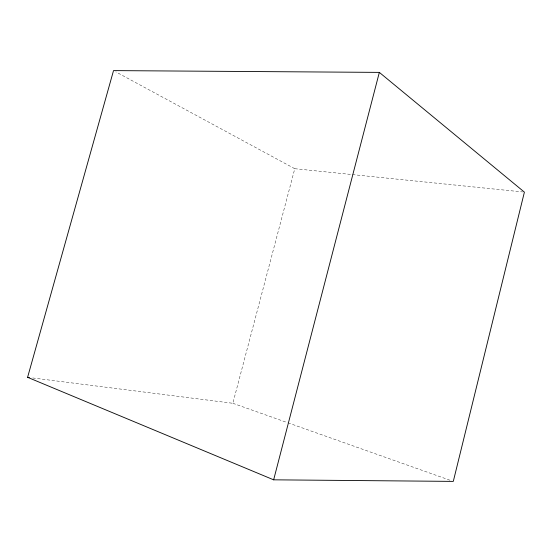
<?xml version="1.0" encoding="UTF-8"?>
<svg xmlns="http://www.w3.org/2000/svg" width="552" height="552" viewBox="0 0 552 552"><rect width="100%" height="100%" fill="white"/><g stroke="black" fill="none" stroke-linecap="round" stroke-linejoin="round"><path stroke-width="0.41" stroke-dasharray="2.76 2.07" d="M32.734 377.961L232.84 403.284L294.775 168.712L115.803 71.843M294.775 168.712L522.689 191.951M232.84 403.284L287.143 422.522M287.951 422.811L450.052 480.24"/><path stroke-width="0.83" d="M273.647 479.826L379.341 72.388L113.526 70.608L27.6 377.313L273.647 479.826L453.296 481.392L524.4 192.13L379.341 72.388M27.6 377.313L29.311 377.527"/></g></svg>
